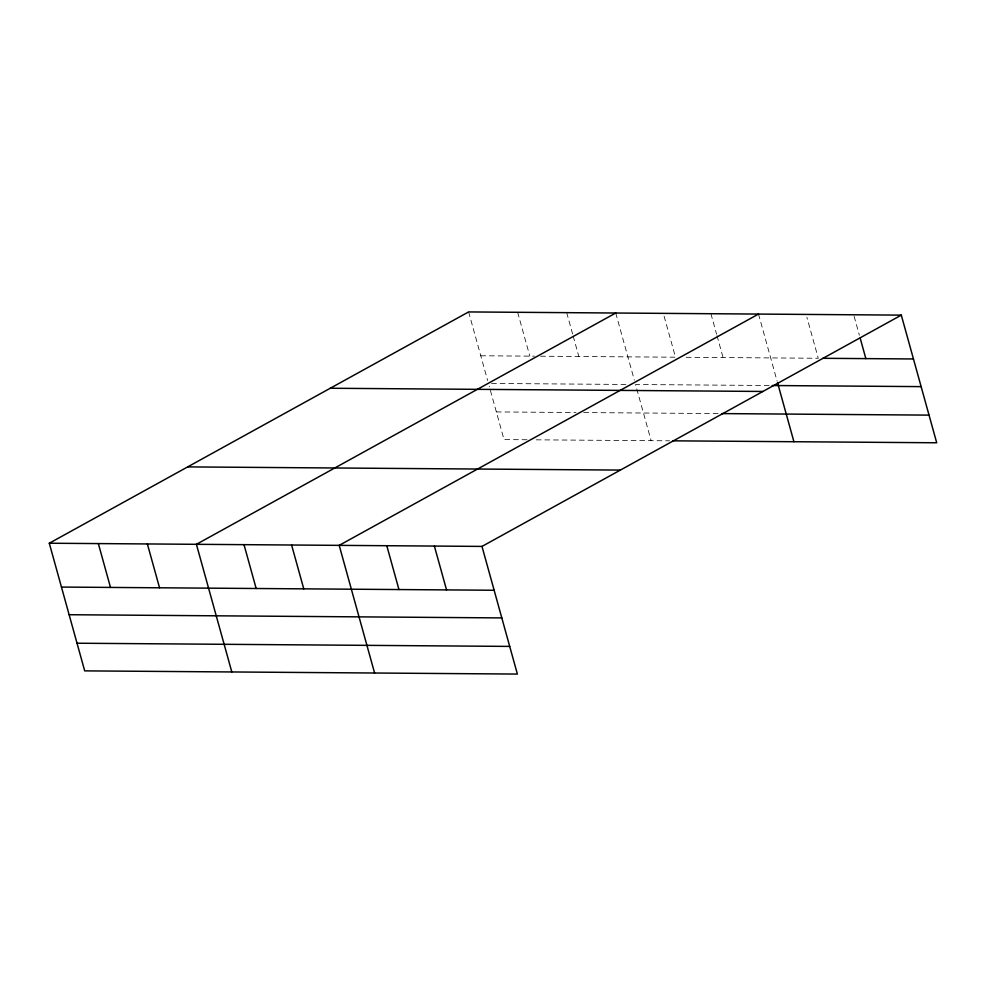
<?xml version="1.0" encoding="UTF-8"?>
<svg xmlns="http://www.w3.org/2000/svg" width="986" height="986" viewBox="0 0 986 986"><rect width="100%" height="100%" fill="white"/><g stroke="black" fill="none" stroke-linecap="round" stroke-linejoin="round"><path stroke-width="0.74" stroke-dasharray="4.93 3.7" d="M480.774 355.773L534.412 356.168M540.538 356.217L675.484 357.215L663.319 313.363M686.231 357.289L818.269 358.263L806.918 317.344M491.509 383.455L627.897 384.466M769.129 385.501L635.551 384.515L651.13 440.668M496.352 411.926L576.034 412.518M583.7 412.579L718.695 413.565M527.005 439.756L504.019 439.583L489.241 386.278M536.199 439.83L669.556 440.804M854.11 316.235L859.373 335.228M758.517 314.066L777.128 381.2M710.918 313.721L716.588 334.18M716.995 335.634L723.071 357.561M615.732 313.018L634.343 380.152M566.691 312.648L572.767 334.574M573.174 336.041L578.844 356.501M517.65 312.291L529.815 356.131M468.621 311.933L487.639 380.522"/><path stroke-width="1.48" d="M49.3 543.224L481.981 546.417L517.379 674.067L84.697 670.874L49.3 543.224L468.621 311.933L901.303 315.126L936.7 442.776L672.625 440.828M615.732 313.018L196.411 544.309L231.809 671.959M758.517 314.066L339.196 545.357L374.594 673.019M481.981 546.417L901.303 315.126M822.866 358.3L913.455 358.966M772.198 385.526L921.121 386.623M330.236 388.25L762.917 391.454M721.764 413.59L929.034 415.118M187.673 466.896L620.354 470.088M61.452 587.064L494.134 590.257M69.131 614.722L501.812 617.914M77.031 643.217L509.713 646.409M860.186 338.149L865.856 358.621M777.535 382.654L793.915 441.728M434.382 546.059L446.547 589.899M386.795 545.714L398.948 589.554M291.597 545.011L303.762 588.852M244.01 544.654L256.163 588.494M147.37 543.939L159.535 587.779M98.341 543.582L110.494 587.422"/></g></svg>
